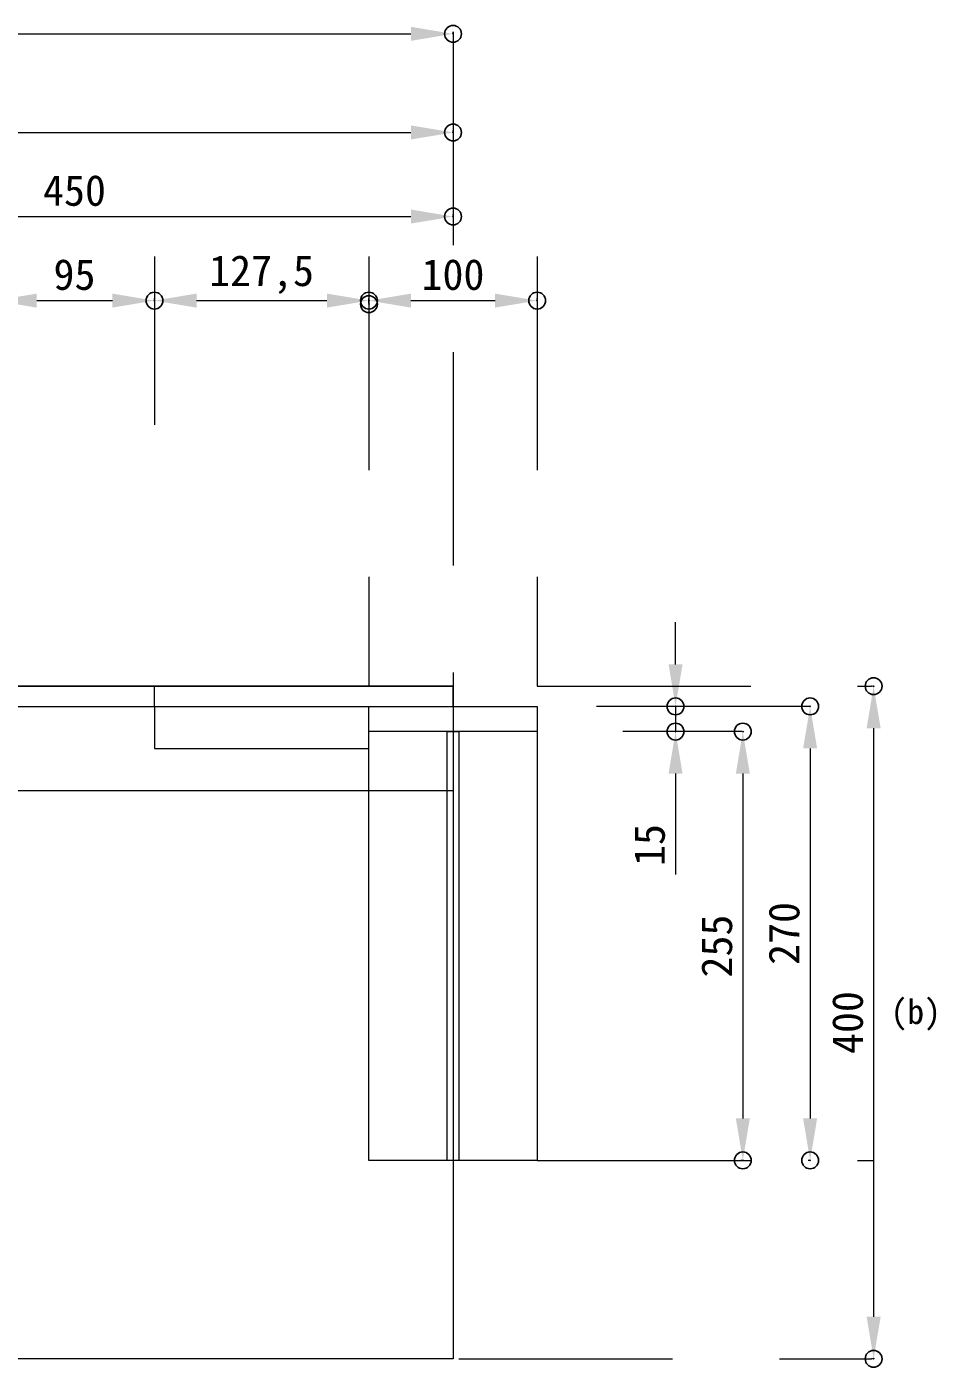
# Model space of a CAD drawing. Units: millimetres, scale not verified. Extents: x -2036 to 1700, y -915 to 1201.
# Drawn here: x 1149 to 1690, y 370 to 1167 of the extents above; entities that cross this region are included whole.
import ezdxf
from ezdxf.enums import TextEntityAlignment as Align

# ---------------------------------------------------------------- set-up
doc = ezdxf.new("R2010")
doc.units = ezdxf.units.MM
doc.header["$LTSCALE"] = 20
doc.header["$PDMODE"] = 32
doc.header["$PDSIZE"] = 10
doc.linetypes.add('USER2', pattern=[9.525, 6.35, -3.175])
for name, color, linetype, lineweight in [('0-0_0', 7, 'Continuous', 18), ('0-9_蟇_豕慕___', 7, 'USER2', 18), ('1-1__0-2_螟門__邱__', 7, 'Continuous', 18), ('1-3__0-2_螟門__邱__8', 7, 'Continuous', 18), ('1-6__0-8_譁�蘋__蜿_', 7, 'Continuous', 18), ('1-B__1-b__1-b__1-b__1-b__1-b__1-b__1-b__1-b__1-b__1-b__1-b__1-b__1-b__1-0__0-2_螟門__邱___50__0_0___71_______0___42__1_0____3__txt____4__bigfont_shx____0__ENDTAB____0__EOF__', 7, 'Continuous', 18)]:
    doc.layers.add(name, color=color, linetype=linetype, lineweight=lineweight)
doc.layers.add('1-C__1-c__1-c__1-c__1-c__1-c__1-c__1-c__1-c__1-c__1-c__1-c__1-c__1-c__1-2__0-5_Defpoints', color=7, linetype='Continuous')
doc.layers.add('1-D__1-d__1-d__1-d__1-d__1-d__1-d__1-d__1-d__1-d__1-d__1-d__1-d__1-d__1-4__0-2_螟門__邱__5', color=7, linetype='Continuous')
doc.styles.add('ＭＳ ゴシック', font='')
doc.styles.get('ＭＳ ゴシック').set_extended_font_data('MS Gothic')

# ---------------------------------------------------------------- blocks, each defined once
blk = doc.blocks.new('_D1')
at = {"layer": '1-1__0-2_螟門__邱__'}
blk.add_line((6018.34, 7301.05), (10393.34, 7301.05), dxfattribs=at)
blk.add_solid([(10393.34, 7311.47), (10393.34, 7290.63), (10455.84, 7301.05)], dxfattribs=at)
at = {"layer": '1-B__1-b__1-b__1-b__1-b__1-b__1-b__1-b__1-b__1-b__1-b__1-b__1-b__1-b__1-0__0-2_螟門__邱___50__0_0___71_______0___42__1_0____3__txt____4__bigfont_shx____0__ENDTAB____0__EOF__'}
blk.add_line((10455.84, 7302.61), (10455.84, 7304.17), dxfattribs=at)
at = {"layer": '1-C__1-c__1-c__1-c__1-c__1-c__1-c__1-c__1-c__1-c__1-c__1-c__1-c__1-c__1-2__0-5_Defpoints'}
blk.add_point((10455.84, 7301.05), dxfattribs=at)
blk = doc.blocks.new('_D3')
at = {"layer": '1-1__0-2_螟門__邱__'}
for p, q in [((10393.34, 6904.37), (10518.34, 6904.37)), ((10580.84, 6905.94), (10580.84, 6907.5))]:
    blk.add_line(p, q, dxfattribs=at)
for points in [[(10393.34, 6914.79), (10393.34, 6893.96), (10330.84, 6904.37)], [(10518.34, 6914.79), (10518.34, 6893.96), (10580.84, 6904.37)]]:
    blk.add_solid(points, dxfattribs=at)
at = {"layer": '1-B__1-b__1-b__1-b__1-b__1-b__1-b__1-b__1-b__1-b__1-b__1-b__1-b__1-b__1-0__0-2_螟門__邱___50__0_0___71_______0___42__1_0____3__txt____4__bigfont_shx____0__ENDTAB____0__EOF__'}
blk.add_line((10330.84, 6900.73), (10330.84, 6907.5), dxfattribs=at)
at = {"layer": '1-C__1-c__1-c__1-c__1-c__1-c__1-c__1-c__1-c__1-c__1-c__1-c__1-c__1-c__1-2__0-5_Defpoints'}
for p in [(10330.84, 6899.17), (10580.84, 6904.37)]:
    blk.add_point(p, dxfattribs=at)
at = {"layer": '1-1__0-2_螟門__邱__', "style": 'ＭＳ ゴシック'}
blk.add_text('100', height=45.82, dxfattribs=at).set_placement((10408.97, 6906.6), align=Align.BOTTOM_LEFT)
blk = doc.blocks.new('_D21')
at = {"layer": '1-1__0-2_螟門__邱__'}
for p, q in [((11079.28, 6331.05), (11077.72, 6331.05)), ((11080.84, 6268.55), (11080.84, 5393.55)), ((11079.28, 5331.05), (11077.72, 5331.05))]:
    blk.add_line(p, q, dxfattribs=at)
blk.add_solid([(11070.43, 5393.55), (11091.26, 5393.55), (11080.84, 5331.05)], dxfattribs=at)
at = {"layer": '1-C__1-c__1-c__1-c__1-c__1-c__1-c__1-c__1-c__1-c__1-c__1-c__1-c__1-c__1-2__0-5_Defpoints'}
for p in [(11080.84, 6331.05), (11080.84, 5331.05)]:
    blk.add_point(p, dxfattribs=at)
at = {"layer": '1-D__1-d__1-d__1-d__1-d__1-d__1-d__1-d__1-d__1-d__1-d__1-d__1-d__1-d__1-4__0-2_螟門__邱__5'}
blk.add_solid([(11070.43, 6268.55), (11091.26, 6268.55), (11080.84, 6331.05)], dxfattribs=at)
at = {"layer": '1-1__0-2_螟門__邱__', "style": 'ＭＳ ゴシック'}
blk.add_text('400', height=45.82, rotation=90, dxfattribs=at).set_placement((11078.62, 5784.17), align=Align.BOTTOM_LEFT)
blk = doc.blocks.new('_D23')
at = {"layer": '1-1__0-2_螟門__邱__'}
for p, q in [((10984.94, 6301.05), (10983.37, 6301.05)), ((10986.5, 6238.55), (10986.5, 5688.55)), ((10984.94, 5626.05), (10983.37, 5626.05))]:
    blk.add_line(p, q, dxfattribs=at)
for points in [[(10976.08, 6238.55), (10996.92, 6238.55), (10986.5, 6301.05)], [(10976.08, 5688.55), (10996.92, 5688.55), (10986.5, 5626.05)]]:
    blk.add_solid(points, dxfattribs=at)
at = {"layer": '1-C__1-c__1-c__1-c__1-c__1-c__1-c__1-c__1-c__1-c__1-c__1-c__1-c__1-c__1-2__0-5_Defpoints'}
for p in [(10986.5, 6301.05), (10986.5, 5626.05)]:
    blk.add_point(p, dxfattribs=at)
at = {"layer": '1-D__1-d__1-d__1-d__1-d__1-d__1-d__1-d__1-d__1-d__1-d__1-d__1-d__1-d__1-4__0-2_螟門__邱__5', "style": 'ＭＳ ゴシック'}
blk.add_text('270', height=45.82, rotation=90, dxfattribs=at).set_placement((10984.28, 5916.67), align=Align.BOTTOM_LEFT)
blk = doc.blocks.new('_D27')
at = {"layer": '1-1__0-2_螟門__邱__'}
for p, q in [((10786.5, 6363.55), (10786.5, 6426.05)), ((10784.94, 6301.05), (10783.37, 6301.05)), ((10786.5, 6301.05), (10786.5, 6263.55)), ((10784.94, 6263.55), (10783.37, 6263.55)), ((10786.5, 6201.05), (10786.5, 6051.31))]:
    blk.add_line(p, q, dxfattribs=at)
for points in [[(10776.08, 6363.55), (10796.92, 6363.55), (10786.5, 6301.05)], [(10776.08, 6201.05), (10796.92, 6201.05), (10786.5, 6263.55)]]:
    blk.add_solid(points, dxfattribs=at)
at = {"layer": '1-C__1-c__1-c__1-c__1-c__1-c__1-c__1-c__1-c__1-c__1-c__1-c__1-c__1-c__1-2__0-5_Defpoints'}
for p in [(10786.5, 6301.05), (10786.5, 6263.55)]:
    blk.add_point(p, dxfattribs=at)
at = {"layer": '1-3__0-2_螟門__邱__8', "style": 'ＭＳ ゴシック'}
blk.add_text('15', height=45.82, rotation=90, dxfattribs=at).set_placement((10784.28, 6063.68), align=Align.BOTTOM_LEFT)
blk = doc.blocks.new('_D28')
at = {"layer": '1-1__0-2_螟門__邱__'}
for p, q in [((10884.94, 6263.55), (10883.37, 6263.55)), ((10886.5, 6201.05), (10886.5, 5688.55)), ((10884.94, 5626.05), (10883.37, 5626.05))]:
    blk.add_line(p, q, dxfattribs=at)
for points in [[(10876.08, 6201.05), (10896.92, 6201.05), (10886.5, 6263.55)], [(10876.08, 5688.55), (10896.92, 5688.55), (10886.5, 5626.05)]]:
    blk.add_solid(points, dxfattribs=at)
at = {"layer": '1-C__1-c__1-c__1-c__1-c__1-c__1-c__1-c__1-c__1-c__1-c__1-c__1-c__1-c__1-2__0-5_Defpoints'}
for p in [(10886.5, 6263.55), (10886.5, 5626.05)]:
    blk.add_point(p, dxfattribs=at)
at = {"layer": '1-1__0-2_螟門__邱__', "style": 'ＭＳ ゴシック'}
blk.add_text('255', height=45.82, rotation=90, dxfattribs=at).set_placement((10884.28, 5897.92), align=Align.BOTTOM_LEFT)
blk = doc.blocks.new('_D32')
at = {"layer": '1-1__0-2_螟門__邱__'}
for p, q in [((8205.84, 7155.94), (8205.84, 7151.25)), ((10455.84, 7155.94), (10455.84, 7157.5)), ((8268.34, 7154.37), (10393.34, 7154.37))]:
    blk.add_line(p, q, dxfattribs=at)
for points in [[(8268.34, 7164.79), (8268.34, 7143.96), (8205.84, 7154.37)], [(10393.34, 7164.79), (10393.34, 7143.96), (10455.84, 7154.37)]]:
    blk.add_solid(points, dxfattribs=at)
at = {"layer": '1-C__1-c__1-c__1-c__1-c__1-c__1-c__1-c__1-c__1-c__1-c__1-c__1-c__1-c__1-2__0-5_Defpoints'}
for p in [(8205.84, 7157.5), (10455.84, 7154.37)]:
    blk.add_point(p, dxfattribs=at)
at = {"layer": '1-1__0-2_螟門__邱__', "style": 'ＭＳ ゴシック'}
blk.add_text('900', height=45.82, dxfattribs=at).set_placement((9283.97, 7156.6), align=Align.BOTTOM_LEFT)
blk = doc.blocks.new('_D35')
at = {"layer": '1-1__0-2_螟門__邱__'}
for p, q in [((9330.84, 7030.94), (9330.84, 7032.5)), ((9393.34, 7029.37), (10393.34, 7029.37)), ((10455.84, 7030.94), (10455.84, 7032.5))]:
    blk.add_line(p, q, dxfattribs=at)
for points in [[(9393.34, 7039.79), (9393.34, 7018.96), (9330.84, 7029.37)], [(10393.34, 7039.79), (10393.34, 7018.96), (10455.84, 7029.37)]]:
    blk.add_solid(points, dxfattribs=at)
at = {"layer": '1-C__1-c__1-c__1-c__1-c__1-c__1-c__1-c__1-c__1-c__1-c__1-c__1-c__1-c__1-2__0-5_Defpoints'}
for p in [(9330.84, 7029.37), (10455.84, 7029.37)]:
    blk.add_point(p, dxfattribs=at)
at = {"layer": '1-1__0-2_螟門__邱__', "style": 'ＭＳ ゴシック'}
blk.add_text('450', height=45.82, dxfattribs=at).set_placement((9846.47, 7031.6), align=Align.BOTTOM_LEFT)
blk = doc.blocks.new('_D37')
at = {"layer": '1-1__0-2_螟門__邱__'}
for p, q in [((9774.59, 6905.94), (9774.59, 6907.5)), ((9837.09, 6904.37), (9949.59, 6904.37)), ((10012.09, 6905.94), (10012.09, 6907.5))]:
    blk.add_line(p, q, dxfattribs=at)
for points in [[(9837.09, 6914.79), (9837.09, 6893.96), (9774.59, 6904.37)], [(9949.59, 6914.79), (9949.59, 6893.96), (10012.09, 6904.37)]]:
    blk.add_solid(points, dxfattribs=at)
at = {"layer": '1-C__1-c__1-c__1-c__1-c__1-c__1-c__1-c__1-c__1-c__1-c__1-c__1-c__1-c__1-2__0-5_Defpoints'}
for p in [(9774.59, 6904.37), (10012.09, 6904.37)]:
    blk.add_point(p, dxfattribs=at)
at = {"layer": '1-1__0-2_螟門__邱__', "style": 'ＭＳ ゴシック'}
blk.add_text('95', height=45.82, dxfattribs=at).set_placement((9862.09, 6906.6), align=Align.BOTTOM_LEFT)
blk = doc.blocks.new('_D50')
at = {"layer": '1-1__0-2_螟門__邱__'}
for p, q in [((10012.09, 6905.94), (10012.09, 6907.5)), ((10074.59, 6904.37), (10268.34, 6904.37)), ((10330.84, 6900.73), (10330.84, 6907.5))]:
    blk.add_line(p, q, dxfattribs=at)
for points in [[(10074.59, 6914.79), (10074.59, 6893.96), (10012.09, 6904.37)], [(10268.34, 6914.79), (10268.34, 6893.96), (10330.84, 6904.37)]]:
    blk.add_solid(points, dxfattribs=at)
at = {"layer": '1-C__1-c__1-c__1-c__1-c__1-c__1-c__1-c__1-c__1-c__1-c__1-c__1-c__1-c__1-2__0-5_Defpoints'}
for p in [(10012.09, 6904.37), (10330.84, 6904.37), (10330.84, 6899.17)]:
    blk.add_point(p, dxfattribs=at)
at = {"layer": '1-1__0-2_螟門__邱__', "style": 'ＭＳ ゴシック'}
blk.add_text('127,5', height=45.82, dxfattribs=at).set_placement((10093.34, 6912.25), align=Align.BOTTOM_LEFT)

msp = doc.modelspace()

# ---------------------------------------------------------------- linework, layer by layer
at = {"layer": '0-0_0'}
msp.add_line((102.66, 713.13), (1402.66, 713.13), dxfattribs=at)
at = {"layer": '0-9_蟇_豕慕___'}
for p, q in [((1402.66, 1164.38), (1402.66, 775.13)), ((1225.16, 1030.63), (1225.16, 930.63)), ((1352.66, 1030.63), (1352.66, 775.13)), ((1614.93, 763.13), (1452.66, 763.13)), ((1573.68, 748.13), (1503.68, 748.13)), ((1452.66, 493.13), (1652.66, 493.13)), ((1406.16, 375.13), (1651.41, 375.13))]:
    msp.add_line(p, q, dxfattribs=at)
msp.add_lwpolyline([(1452.66, 1030.63), (1452.66, 775.13), (1651.41, 775.13)], dxfattribs=at)
at = {"layer": '1-1__0-2_螟門__邱__'}
for p, q in [((1225.16, 763.13), (1225.16, 775.13)), ((1225.16, 738.13), (1352.66, 738.13))]:
    msp.add_line(p, q, dxfattribs=at)
for points in [[(-397.34, 763.13), (1402.66, 763.13), (1402.66, 775.13), (-397.34, 775.13)], [(-397.34, 775.13), (1402.66, 775.13), (1402.66, 375.13), (-397.34, 375.13)], [(1352.66, 763.13), (1452.66, 763.13), (1452.66, 493.13), (1352.66, 493.13)], [(1352.66, 763.13), (1452.66, 763.13), (1452.66, 748.13), (1352.66, 748.13)], [(1399.16, 748.13), (1406.16, 748.13), (1406.16, 493.13), (1399.16, 493.13)]]:
    msp.add_lwpolyline(points, close=True, dxfattribs=at)
msp.add_lwpolyline([(1225.16, 763.13), (1225.16, 738.13), (1352.66, 738.13)], dxfattribs=at)

# ---------------------------------------------------------------- block references
at = {"layer": '1-1__0-2_螟門__邱__', "xscale": 0.4, "yscale": 0.4}
for name in ['_D1', '_D32', '_D35', '_D37', '_D50', '_D3', '_D27', '_D21', '_D23', '_D28']:
    msp.add_blockref(name, (-2779.67, -1757.29), dxfattribs=at)

# ---------------------------------------------------------------- texts
at = {"layer": '1-6__0-8_譁�蘋__蜿_', "style": 'ＭＳ ゴシック'}
msp.add_text('(b)', height=14.66, dxfattribs=at).set_placement((1662.75, 569.83), align=Align.BOTTOM_LEFT)

doc.saveas('drawing.dxf')
